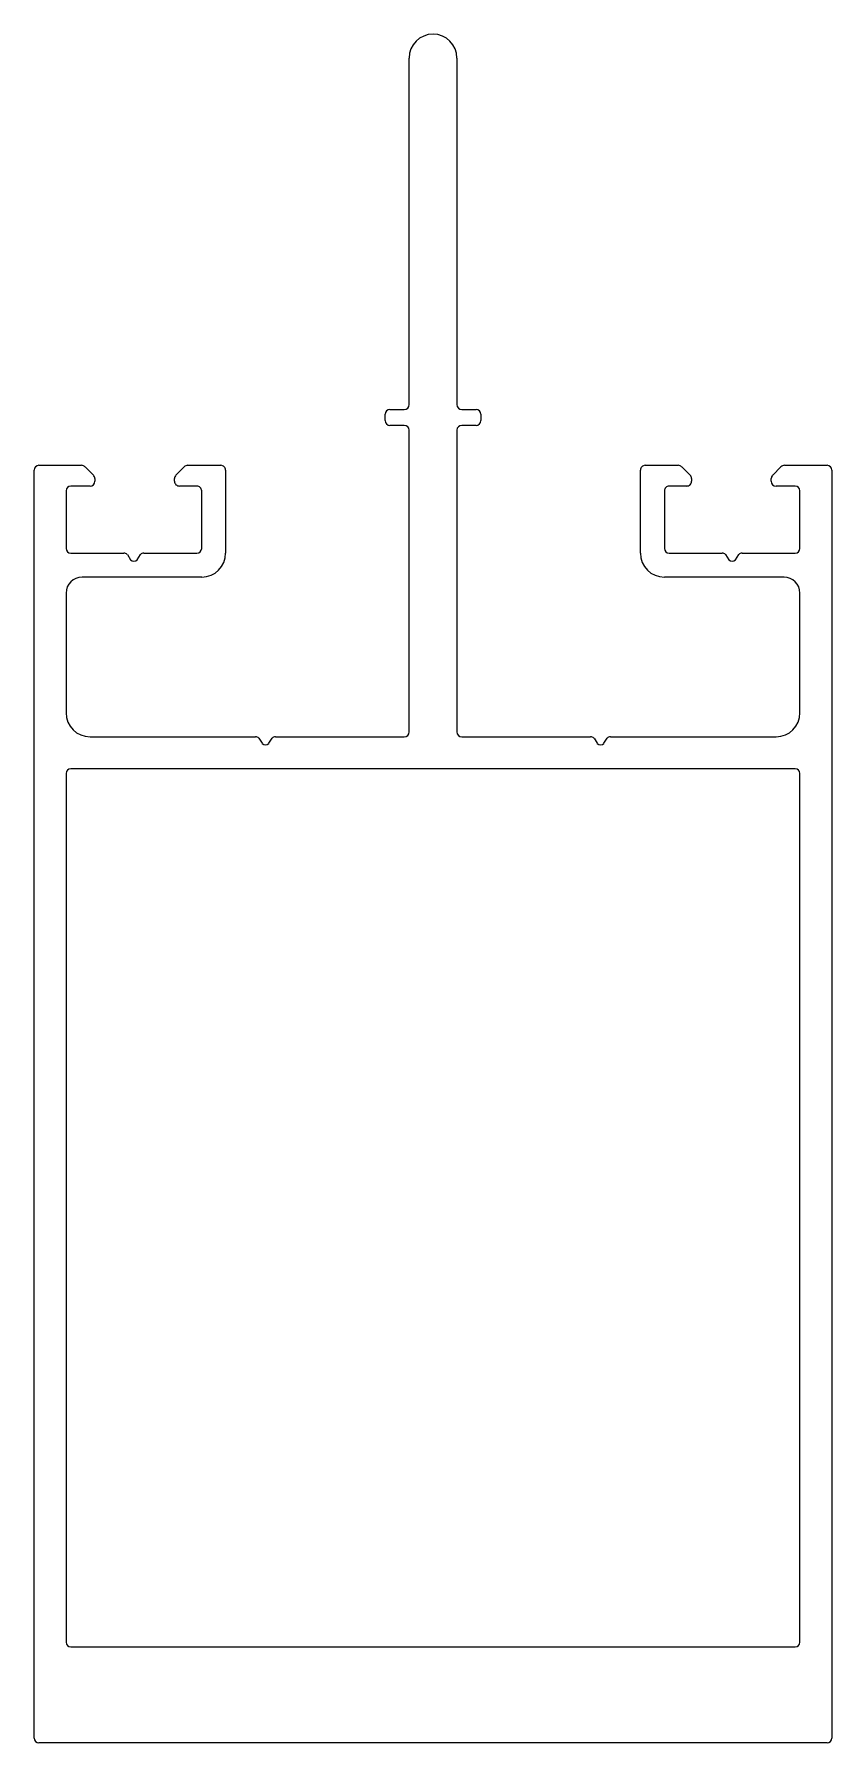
# Model space of a CAD drawing. Extents: x 757 to 807, y 520 to 627.
import ezdxf

# ---------------------------------------------------------------- set-up
doc = ezdxf.new("R2010")
doc.units = 0
doc.layers.get('0').update_dxf_attribs({"linetype": 'CONTINUOUS'})

msp = doc.modelspace()

# ---------------------------------------------------------------- linework, layer by layer
at = {"color": 0}
for p, q in [((780.35, 603.4), (780.35, 625.1)), ((783.35, 625.1), (783.35, 603.4)), ((778.85, 602.4), (778.85, 602.8)), ((779.15, 603.1), (780.05, 603.1)), ((783.65, 603.1), (784.55, 603.1)), ((784.85, 602.8), (784.85, 602.4)), ((780.05, 602.1), (779.15, 602.1)), ((780.35, 582.9), (780.35, 601.8)), ((783.35, 601.8), (783.35, 582.9)), ((784.55, 602.1), (783.65, 602.1)), ((756.85, 519.9), (756.85, 599.3)), ((757.15, 599.6), (759.82, 599.6)), ((760.04, 599.51), (760.56, 598.99)), ((765.74, 598.98), (766.26, 599.51)), ((766.47, 599.6), (768.55, 599.6)), ((768.85, 599.3), (768.85, 594.1)), ((794.85, 594.1), (794.85, 599.3)), ((795.15, 599.6), (797.22, 599.6)), ((797.44, 599.51), (797.96, 598.98)), ((803.14, 598.99), (803.66, 599.51)), ((803.87, 599.6), (806.55, 599.6)), ((806.85, 599.3), (806.85, 519.9)), ((760.35, 598.3), (759.15, 598.3)), ((760.65, 598.77), (760.65, 598.6)), ((765.65, 598.6), (765.65, 598.77)), ((767.05, 598.3), (765.95, 598.3)), ((797.75, 598.3), (796.65, 598.3)), ((798.05, 598.77), (798.05, 598.6)), ((803.05, 598.6), (803.05, 598.77)), ((804.55, 598.3), (803.35, 598.3)), ((758.85, 598), (758.85, 594.4)), ((767.35, 594.4), (767.35, 598)), ((796.35, 598), (796.35, 594.4)), ((804.85, 594.4), (804.85, 598)), ((759.15, 594.1), (762.47, 594.1)), ((762.69, 594.01), (762.89, 593.69)), ((763.31, 593.69), (763.51, 594.01)), ((763.72, 594.1), (767.05, 594.1)), ((796.65, 594.1), (799.97, 594.1)), ((800.19, 594.01), (800.39, 593.69)), ((800.81, 593.69), (801.01, 594.01)), ((801.22, 594.1), (804.55, 594.1)), ((767.35, 592.6), (759.85, 592.6)), ((803.85, 592.6), (796.35, 592.6)), ((758.85, 591.6), (758.85, 584.1)), ((804.85, 584.1), (804.85, 591.6)), ((760.35, 582.6), (770.72, 582.6)), ((770.94, 582.51), (771.14, 582.19)), ((771.56, 582.19), (771.76, 582.51)), ((771.97, 582.6), (780.05, 582.6)), ((783.65, 582.6), (791.72, 582.6)), ((791.94, 582.51), (792.14, 582.19)), ((792.56, 582.19), (792.76, 582.51)), ((792.97, 582.6), (803.35, 582.6)), ((758.85, 580.3), (758.85, 525.9)), ((804.55, 580.6), (759.15, 580.6)), ((804.85, 525.9), (804.85, 580.3)), ((759.15, 525.6), (804.55, 525.6)), ((806.55, 519.6), (757.15, 519.6))]:
    msp.add_line(p, q, dxfattribs=at)
for centre, radius, start, end in [((781.85, 625.1), 1.5, 360, 180), ((779.15, 602.8), 0.3, 90, 180), ((780.05, 603.4), 0.3, 270, 360), ((783.65, 603.4), 0.3, 180, 270), ((784.55, 602.8), 0.3, 0, 90), ((779.15, 602.4), 0.3, 180, 270), ((780.05, 601.8), 0.3, 0, 90), ((783.65, 601.8), 0.3, 90, 180), ((784.55, 602.4), 0.3, 270, 0), ((757.15, 599.3), 0.3, 90, 180), ((759.82, 599.3), 0.3, 45, 90), ((766.47, 599.3), 0.3, 90.0596, 135), ((768.55, 599.3), 0.3, 360, 90.0596), ((795.15, 599.3), 0.3, 89.9404, 180), ((797.22, 599.3), 0.3, 45, 89.9404), ((803.87, 599.3), 0.3, 90, 135), ((806.55, 599.3), 0.3, 360, 90), ((759.15, 598), 0.3, 90, 180), ((760.35, 598.6), 0.3, 270, 0), ((760.35, 598.77), 0.3, 0, 45), ((765.95, 598.77), 0.3, 135, 180), ((765.95, 598.6), 0.3, 180, 270.0983), ((767.05, 598), 0.3, 0, 90.0983), ((796.65, 598), 0.3, 89.9017, 180), ((797.75, 598.6), 0.3, 269.9017, 360), ((797.75, 598.77), 0.3, 360, 45), ((803.35, 598.77), 0.3, 135, 180), ((803.35, 598.6), 0.3, 180, 270), ((804.55, 598), 0.3, 360, 90), ((759.15, 594.4), 0.3, 180, 270), ((762.47, 593.8), 0.3, 45, 90), ((763.72, 593.8), 0.3, 90, 135), ((767.05, 594.4), 0.3, 270, 0), ((767.35, 594.1), 1.5, 270, 0), ((796.35, 594.1), 1.5, 180, 270), ((796.65, 594.4), 0.3, 180, 270), ((799.97, 593.8), 0.3, 45, 90), ((801.22, 593.8), 0.3, 90, 135), ((804.55, 594.4), 0.3, 270, 0), ((763.1, 593.9), 0.3, 225, 315), ((800.6, 593.9), 0.3, 225, 315), ((759.85, 591.6), 1, 90, 180), ((803.85, 591.6), 1, 0, 90), ((760.35, 584.1), 1.5, 180, 270), ((803.35, 584.1), 1.5, 270, 0), ((770.72, 582.3), 0.3, 45, 90), ((771.35, 582.4), 0.3, 225, 315), ((771.97, 582.3), 0.3, 90, 135), ((780.05, 582.9), 0.3, 270, 0), ((783.65, 582.9), 0.3, 180, 270), ((791.72, 582.3), 0.3, 45, 90), ((792.35, 582.4), 0.3, 225, 315), ((792.97, 582.3), 0.3, 90, 135), ((759.15, 580.3), 0.3, 90, 180), ((804.55, 580.3), 0.3, 360, 90), ((759.15, 525.9), 0.3, 180, 270), ((804.55, 525.9), 0.3, 270, 0), ((757.15, 519.9), 0.3, 180, 270), ((806.55, 519.9), 0.3, 270, 0)]:
    msp.add_arc(centre, radius, start, end, dxfattribs=at)

doc.saveas('drawing.dxf')
